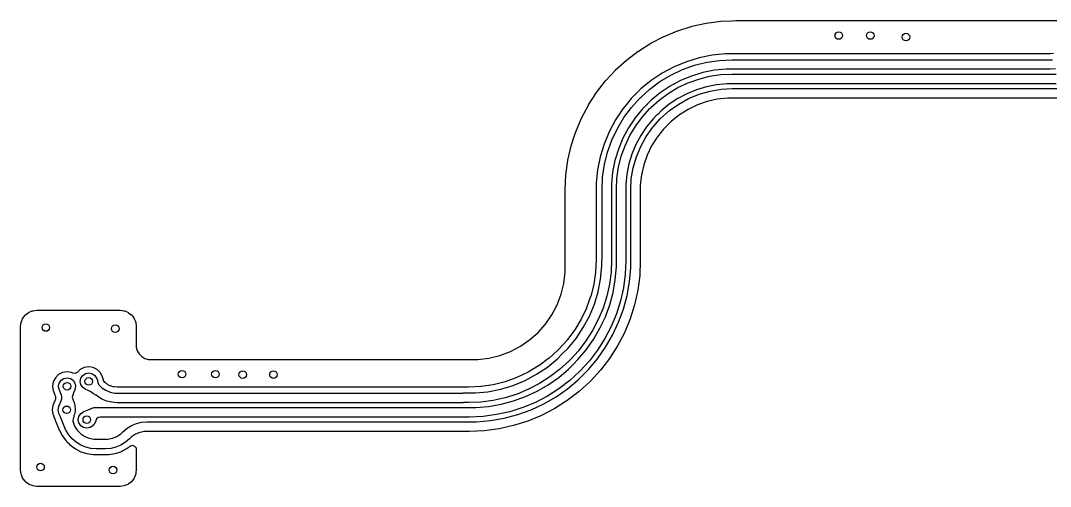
# Model space of a CAD drawing. Extents: x -51.8 to 4.2, y -14.8 to 14.8.
# Drawn here: x -51.81 to -24.66, y -14.81 to -2.53 of the extents above; entities that cross this region are included whole.
import ezdxf

# ---------------------------------------------------------------- set-up
doc = ezdxf.new("R2010")
doc.units = 0
doc.layers.add('BLACK', color=7, linetype='CONTINUOUS')

msp = doc.modelspace()

# ---------------------------------------------------------------- linework, layer by layer
at = {"layer": 'BLACK', "linetype": 'CONTINUOUS'}
for p, q in [((-34.4861, -2.79435), (-34.1544, -2.69034)), ((-34.1544, -2.69034), (-34.1179, -2.67892)), ((-34.1179, -2.67892), (-34.1137, -2.6778)), ((-34.1137, -2.6778), (-33.737, -2.59473)), ((-33.737, -2.59473), (-33.7327, -2.59398)), ((-33.7327, -2.59398), (-33.3502, -2.54388)), ((-33.3502, -2.54388), (-33.3459, -2.54351)), ((-33.3459, -2.54351), (-33.0417, -2.5303)), ((-33.0417, -2.5303), (-32.9571, -2.52662)), ((-32.9571, -2.52662), (-22.3877, -2.52662)), ((-35.1935, -3.12185), (-34.8508, -2.94456)), ((-34.8508, -2.94456), (-34.8469, -2.94274)), ((-34.8469, -2.94274), (-34.4901, -2.79582)), ((-34.4901, -2.79582), (-34.4861, -2.79435)), ((-35.5232, -3.33035), (-35.1972, -3.12401)), ((-35.1972, -3.12401), (-35.1935, -3.12185)), ((-35.8336, -3.56664), (-35.5268, -3.33283)), ((-35.5268, -3.33283), (-35.5232, -3.33035)), ((-33.9199, -3.50873), (-34.2565, -3.61081)), ((-33.575, -3.44012), (-33.9199, -3.50872)), ((-33.9199, -3.50872), (-33.9199, -3.50873)), ((-33.225, -3.40565), (-33.575, -3.44012)), ((-33.077, -3.40565), (-33.225, -3.40565)), ((-33.0768, -3.40564), (-33.077, -3.40565)), ((-24.6709, -3.40564), (-33.0768, -3.40564)), ((-24.666, -3.4054), (-24.6709, -3.40564)), ((-24.584, -3.39731), (-24.666, -3.4054)), ((-36.1224, -3.82897), (-35.837, -3.56943)), ((-35.837, -3.56943), (-35.8336, -3.56664)), ((-34.5814, -3.7454), (-34.8915, -3.91117)), ((-34.2565, -3.61081), (-34.5814, -3.74539)), ((-34.5814, -3.74539), (-34.5814, -3.74539)), ((-34.5814, -3.74539), (-34.5814, -3.7454)), ((-34.5814, -3.7454), (-34.5814, -3.7454)), ((-34.5814, -3.7454), (-34.5814, -3.7454)), ((-34.3604, -3.81937), (-34.0438, -3.70609)), ((-34.0438, -3.70609), (-33.7176, -3.62438)), ((-33.7176, -3.62438), (-33.385, -3.57505)), ((-33.385, -3.57505), (-33.0492, -3.55855)), ((-33.0492, -3.55855), (-33.0491, -3.55854)), ((-33.0491, -3.55854), (-25.4, -3.55854)), ((-25.4, -3.55854), (-24.6686, -3.55854)), ((-24.6686, -3.55854), (-24.6685, -3.55856)), ((-24.53, -3.79656), (-24.6686, -3.80748)), ((-24.6685, -3.55856), (-24.6058, -3.55856)), ((-36.3874, -4.11535), (-36.1255, -3.83203)), ((-36.1255, -3.83203), (-36.1224, -3.82897)), ((-34.8915, -3.91119), (-35.1839, -4.10656)), ((-34.9528, -4.136), (-34.6644, -3.96313)), ((-34.8915, -3.91117), (-34.8915, -3.91119)), ((-34.6644, -3.96313), (-34.3604, -3.81937)), ((-34.1209, -3.9896), (-34.4094, -4.10908)), ((-34.2126, -4.16709), (-33.9334, -4.06716)), ((-33.8222, -3.89897), (-34.1209, -3.9896)), ((-33.9334, -4.06716), (-33.6456, -3.99508)), ((-33.516, -3.83807), (-33.8222, -3.89897)), ((-33.6456, -3.99508), (-33.3522, -3.95156)), ((-33.2053, -3.80747), (-33.516, -3.83807)), ((-33.3522, -3.95156), (-33.056, -3.93701)), ((-33.0492, -3.80747), (-33.2053, -3.80747)), ((-33.056, -3.93701), (-33.0559, -3.937)), ((-33.0559, -3.937), (-25.4, -3.937)), ((-33.0491, -3.80746), (-33.0492, -3.80746)), ((-33.0492, -3.80746), (-33.0492, -3.80746)), ((-33.0492, -3.80746), (-33.0492, -3.80747)), ((-25.4, -3.80746), (-33.0491, -3.80746)), ((-24.6686, -3.80746), (-25.4, -3.80746)), ((-25.4, -3.937), (-24.5096, -3.937)), ((-24.6686, -3.80748), (-24.6686, -3.80746)), ((-24.6686, -3.80746), (-24.6686, -3.80746)), ((-24.6686, -3.80746), (-24.6686, -3.80746)), ((-36.6265, -4.42363), (-36.3902, -4.11865)), ((-36.3902, -4.11865), (-36.3874, -4.11535)), ((-35.4558, -4.32968), (-35.5269, -4.40081)), ((-35.1839, -4.10657), (-35.4558, -4.32968)), ((-35.4558, -4.32968), (-35.4558, -4.32968)), ((-35.4521, -4.54408), (-35.2229, -4.33631)), ((-35.2229, -4.33631), (-34.9528, -4.136)), ((-35.1839, -4.10656), (-35.1839, -4.10657)), ((-34.6847, -4.25625), (-34.9443, -4.4297)), ((-34.7352, -4.4464), (-34.4808, -4.29391)), ((-34.4094, -4.10908), (-34.6847, -4.25625)), ((-34.4808, -4.29391), (-34.2126, -4.16709)), ((-33.7295, -4.27074), (-33.9898, -4.3497)), ((-33.4627, -4.21767), (-33.7295, -4.27074)), ((-33.6346, -4.38489), (-33.3397, -4.3348)), ((-33.192, -4.19101), (-33.4627, -4.21767)), ((-33.3397, -4.3348), (-33.0413, -4.31804)), ((-33.056, -4.19101), (-33.192, -4.19101)), ((-33.0559, -4.191), (-33.056, -4.191)), ((-33.056, -4.191), (-33.056, -4.191)), ((-33.056, -4.191), (-33.056, -4.19101)), ((-25.4, -4.191), (-33.0559, -4.191)), ((-33.0413, -4.31804), (-33.0411, -4.318)), ((-33.0411, -4.318), (-32.4848, -4.318)), ((-32.4848, -4.318), (-32.4824, -4.31835)), ((-32.4824, -4.31835), (-32.4812, -4.318)), ((-32.4812, -4.318), (-25.4, -4.318)), ((-24.5096, -4.191), (-25.4, -4.191)), ((-25.4, -4.318), (-24.3506, -4.318)), ((-36.838, -4.75147), (-36.629, -4.42715)), ((-36.629, -4.42715), (-36.6265, -4.42363)), ((-35.7094, -4.58331), (-35.8357, -4.73721)), ((-35.6208, -4.49471), (-35.7094, -4.58331)), ((-35.7028, -4.81624), (-35.484, -4.57485)), ((-35.6207, -4.49457), (-35.6208, -4.49471)), ((-35.6196, -4.49347), (-35.6207, -4.49457)), ((-35.6129, -4.48544), (-35.6196, -4.49347)), ((-35.6103, -4.48235), (-35.6129, -4.48544)), ((-35.6078, -4.47923), (-35.6103, -4.48225)), ((-35.6103, -4.48225), (-35.6103, -4.48228)), ((-35.6103, -4.48228), (-35.6103, -4.48235)), ((-35.6052, -4.4755), (-35.6078, -4.47923)), ((-35.5449, -4.41521), (-35.6052, -4.4755)), ((-35.5412, -4.41267), (-35.5449, -4.41521)), ((-35.5269, -4.40081), (-35.5412, -4.41267)), ((-35.484, -4.57485), (-35.4788, -4.56528)), ((-35.4788, -4.56528), (-35.4738, -4.56033)), ((-35.4738, -4.56033), (-35.4521, -4.54408)), ((-34.9443, -4.4297), (-35.1856, -4.62776)), ((-34.9735, -4.6231), (-34.7352, -4.4464)), ((-34.481, -4.58203), (-34.7072, -4.73316)), ((-34.2411, -4.4538), (-34.481, -4.58203)), ((-34.46, -4.72679), (-34.1983, -4.58213)), ((-33.9898, -4.3497), (-34.2411, -4.4538)), ((-34.1983, -4.58213), (-33.922, -4.46768)), ((-33.922, -4.46768), (-33.6346, -4.38489)), ((-33.4459, -4.60237), (-33.7102, -4.66267)), ((-33.1766, -4.57203), (-33.4459, -4.60237)), ((-33.0411, -4.57203), (-33.1766, -4.57203)), ((-32.496, -4.572), (-33.0411, -4.572)), ((-33.0411, -4.572), (-33.0411, -4.572)), ((-33.0411, -4.572), (-33.0411, -4.572)), ((-33.0411, -4.572), (-33.0411, -4.57203)), ((-32.492, -4.57348), (-32.496, -4.572)), ((-32.4853, -4.572), (-32.492, -4.57348)), ((-32.4848, -4.572), (-32.4853, -4.572)), ((-32.4836, -4.57165), (-32.4848, -4.572)), ((-32.4812, -4.572), (-32.4836, -4.57165)), ((-25.4, -4.572), (-32.4812, -4.572)), ((-24.3506, -4.572), (-25.4, -4.572)), ((-37.0202, -5.09641), (-36.8402, -4.7552)), ((-36.8402, -4.7552), (-36.838, -4.75147)), ((-35.9325, -4.85517), (-36.1279, -5.14758)), ((-35.9288, -4.85062), (-35.9325, -4.85517)), ((-35.8357, -4.73721), (-35.9288, -4.85062)), ((-35.9031, -5.08632), (-35.7028, -4.81624)), ((-35.4113, -4.85348), (-35.6094, -5.09482)), ((-35.4164, -5.06571), (-35.2174, -4.84608)), ((-35.3133, -4.7555), (-35.4113, -4.85348)), ((-35.2992, -4.74489), (-35.3133, -4.7555)), ((-35.2942, -4.73994), (-35.2992, -4.74489)), ((-35.2899, -4.73203), (-35.2942, -4.73994)), ((-35.1856, -4.62776), (-35.2899, -4.73203)), ((-35.2174, -4.84606), (-35.2022, -4.8365)), ((-35.2174, -4.84608), (-35.2174, -4.84606)), ((-35.2022, -4.8365), (-35.1933, -4.8223)), ((-35.1933, -4.8223), (-34.9735, -4.6231)), ((-34.7072, -4.73316), (-34.9175, -4.90573)), ((-34.704, -4.89986), (-34.46, -4.72679)), ((-34.2102, -4.86977), (-34.4397, -5.01396)), ((-33.966, -4.75218), (-34.2102, -4.86977)), ((-33.7102, -4.66267), (-33.966, -4.75218)), ((-37.1719, -5.45585), (-37.0221, -5.10033)), ((-37.0221, -5.10033), (-37.0202, -5.09641)), ((-36.1279, -5.14758), (-36.2937, -5.45773)), ((-36.076, -5.37474), (-35.9031, -5.08632)), ((-35.6094, -5.09482), (-35.7828, -5.35441)), ((-35.593, -5.3038), (-35.4164, -5.06571)), ((-35.1368, -5.1191), (-35.3095, -5.32953)), ((-35.1432, -5.33913), (-34.944, -5.11613)), ((-35.0406, -5.02285), (-35.1368, -5.1191)), ((-35.0365, -5.01624), (-35.0406, -5.02284)), ((-35.0406, -5.02284), (-35.0406, -5.02285)), ((-35.0136, -5.0019), (-35.0365, -5.01624)), ((-34.9175, -4.90573), (-35.0136, -5.0019)), ((-35.0136, -5.0019), (-35.0136, -5.0019)), ((-34.944, -5.11613), (-34.927, -5.09915)), ((-34.944, -5.11613), (-34.944, -5.11613)), ((-34.944, -5.11613), (-34.944, -5.11613)), ((-34.927, -5.09914), (-34.704, -4.89986)), ((-34.927, -5.09915), (-34.927, -5.09914)), ((-34.927, -5.09915), (-34.927, -5.09915)), ((-34.4397, -5.01396), (-34.6515, -5.18293)), ((-36.2197, -5.67871), (-36.076, -5.37474)), ((-35.7828, -5.35441), (-35.93, -5.62975)), ((-35.7454, -5.55806), (-35.593, -5.3038)), ((-35.3095, -5.32953), (-35.4608, -5.55587)), ((-35.3163, -5.58305), (-35.1432, -5.33913)), ((-34.8602, -5.39155), (-35.0292, -5.60345)), ((-34.7644, -5.29576), (-34.8602, -5.39155)), ((-34.7643, -5.29573), (-34.7644, -5.29576)), ((-34.7474, -5.27875), (-34.7643, -5.29573)), ((-34.6515, -5.18293), (-34.7474, -5.27875)), ((-34.7474, -5.27875), (-34.7474, -5.27875)), ((-37.2916, -5.82645), (-37.2055, -5.55936)), ((-37.2055, -5.55936), (-37.1734, -5.45994)), ((-37.1734, -5.45994), (-37.1719, -5.45585)), ((-36.2937, -5.45774), (-36.4283, -5.78265)), ((-36.333, -5.99531), (-36.2197, -5.67871)), ((-36.2937, -5.45773), (-36.2937, -5.45774)), ((-35.93, -5.62975), (-36.0495, -5.91818)), ((-35.8722, -5.82602), (-35.7454, -5.55806)), ((-35.4608, -5.55587), (-35.5891, -5.79594)), ((-35.461, -5.84481), (-35.3163, -5.58305)), ((-35.0292, -5.60345), (-35.1733, -5.83293)), ((-37.3791, -6.20736), (-37.293, -5.83129)), ((-37.293, -5.83129), (-37.2918, -5.8271)), ((-37.2918, -5.8271), (-37.2916, -5.82645)), ((-36.4283, -5.78265), (-36.5304, -6.11918)), ((-36.0495, -5.91818), (-36.1401, -6.21694)), ((-35.972, -6.10512), (-35.8722, -5.82602)), ((-35.5891, -5.79594), (-35.6933, -6.04744)), ((-35.5754, -6.12113), (-35.461, -5.84481)), ((-35.1733, -5.83293), (-35.2909, -6.07711)), ((-37.4331, -6.59326), (-37.3799, -6.21163)), ((-37.3799, -6.21163), (-37.3791, -6.20736)), ((-36.5304, -6.11919), (-36.599, -6.46411)), ((-36.5304, -6.11918), (-36.5304, -6.11919)), ((-36.4147, -6.32148), (-36.333, -5.99531)), ((-36.1401, -6.21694), (-36.201, -6.52315)), ((-36.0441, -6.39266), (-35.972, -6.10512)), ((-35.6933, -6.04744), (-35.7723, -6.30794)), ((-35.6582, -6.40852), (-35.5754, -6.12113)), ((-35.2909, -6.07711), (-35.3804, -6.33293)), ((-36.599, -6.46411), (-36.6335, -6.8141)), ((-36.4641, -6.6541), (-36.4147, -6.32148)), ((-36.0876, -6.68588), (-36.0441, -6.39266)), ((-35.7723, -6.30794), (-35.8254, -6.57493)), ((-35.7083, -6.70337), (-35.6582, -6.40852)), ((-35.3804, -6.33293), (-35.4408, -6.59715)), ((-37.4535, -6.98418), (-37.4335, -6.59805)), ((-37.4335, -6.59805), (-37.4331, -6.59373)), ((-37.4331, -6.59373), (-37.4331, -6.59326)), ((-36.4806, -6.98995), (-36.4641, -6.6541)), ((-36.201, -6.52315), (-36.2316, -6.83385)), ((-36.1021, -6.98194), (-36.0876, -6.68588)), ((-35.8254, -6.57493), (-35.8521, -6.84584)), ((-35.7251, -7.00198), (-35.7083, -6.70337)), ((-35.4408, -6.59715), (-35.4711, -6.86647)), ((-37.4535, -6.98675), (-37.4535, -6.98418)), ((-37.4535, -6.99684), (-37.4535, -6.98675)), ((-37.4535, -7.03094), (-37.4535, -6.99684)), ((-37.4535, -6.99684), (-37.4535, -6.99684)), ((-37.4535, -7.03095), (-37.4535, -7.03094)), ((-37.4535, -7.1154), (-37.4535, -7.03095)), ((-36.6335, -6.8141), (-36.6335, -6.8141)), ((-36.6335, -6.8141), (-36.6335, -6.9381)), ((-36.6335, -6.9381), (-36.6335, -6.98995)), ((-36.6335, -6.98995), (-36.6335, -7.05056)), ((-36.6335, -7.05056), (-36.6335, -7.05057)), ((-36.6335, -7.05057), (-36.6335, -8.75823)), ((-36.4806, -7.67), (-36.4806, -6.98995)), ((-36.4806, -6.98995), (-36.4806, -6.98995)), ((-36.2316, -6.83385), (-36.2316, -6.98995)), ((-36.2316, -6.98995), (-36.2316, -7.67)), ((-36.1021, -6.98195), (-36.1021, -6.98194)), ((-36.1021, -8.05), (-36.1021, -6.98195)), ((-35.8521, -6.84584), (-35.8521, -6.98195)), ((-35.8521, -6.98195), (-35.8521, -8.05)), ((-35.7251, -8.85706), (-35.7251, -7.00198)), ((-35.4711, -6.86647), (-35.4711, -7.00198)), ((-35.4711, -7.00198), (-35.4711, -8.85706)), ((-37.4536, -8.96937), (-37.4535, -7.11541)), ((-37.4535, -7.11541), (-37.4535, -7.1154)), ((-36.4806, -8.81967), (-36.4806, -7.67)), ((-36.2316, -7.67), (-36.2316, -8.81967)), ((-36.1021, -8.8553), (-36.1021, -8.05)), ((-35.8521, -8.05), (-35.8521, -8.85789)), ((-36.6361, -8.83202), (-36.6519, -9.15442)), ((-36.636, -8.82956), (-36.6361, -8.83202)), ((-36.635, -8.7757), (-36.636, -8.78144)), ((-36.636, -8.78144), (-36.636, -8.82956)), ((-36.6335, -8.75823), (-36.635, -8.7757)), ((-36.4831, -8.8308), (-36.4806, -8.81967)), ((-36.4831, -9.00175), (-36.4831, -8.8308)), ((-36.2291, -8.8308), (-36.2433, -9.15622)), ((-36.2316, -8.81967), (-36.2291, -8.8308)), ((-36.1021, -9.02395), (-36.1021, -8.8553)), ((-35.8523, -8.85902), (-35.8678, -9.21375)), ((-35.8521, -8.85789), (-35.8523, -8.85902)), ((-35.7251, -8.85707), (-35.7251, -8.85706)), ((-35.7251, -9.04227), (-35.7251, -8.85707)), ((-35.4711, -8.85706), (-35.4882, -9.2489)), ((-37.4893, -9.45645), (-37.4536, -9.1624)), ((-37.4536, -9.01427), (-37.4536, -8.96937)), ((-37.4536, -8.96937), (-37.4536, -8.96937)), ((-37.4536, -9.16238), (-37.4536, -9.01427)), ((-37.4536, -9.1624), (-37.4536, -9.16238)), ((-36.6524, -9.15934), (-36.6996, -9.47739)), ((-36.6519, -9.15442), (-36.6524, -9.15934)), ((-36.5166, -9.342), (-36.4831, -9.00175)), ((-36.2433, -9.15622), (-36.2858, -9.47916)), ((-36.1315, -9.35998), (-36.1021, -9.02395)), ((-35.8678, -9.21375), (-35.9146, -9.56948)), ((-35.7574, -9.41126), (-35.7251, -9.04227)), ((-37.5602, -9.74408), (-37.4893, -9.45646)), ((-37.4893, -9.45646), (-37.4893, -9.45645)), ((-36.7005, -9.48224), (-36.7787, -9.79414)), ((-36.6996, -9.47739), (-36.7005, -9.48224)), ((-36.5833, -9.67733), (-36.5166, -9.342)), ((-36.2858, -9.47916), (-36.3563, -9.79717)), ((-36.1901, -9.69216), (-36.1315, -9.35998)), ((-35.8217, -9.77604), (-35.7574, -9.41126)), ((-35.4882, -9.2489), (-35.5394, -9.63775)), ((-37.6653, -10.0211), (-37.5602, -9.74408)), ((-36.6826, -10.0045), (-36.5833, -9.67733)), ((-36.2774, -10.018), (-36.1901, -9.69216)), ((-35.9146, -9.56948), (-35.9922, -9.91977)), ((-35.5394, -9.63775), (-35.6243, -10.0207)), ((-37.8029, -10.2833), (-37.6653, -10.0211)), ((-36.7801, -9.79887), (-36.8884, -10.1016)), ((-36.8134, -10.3204), (-36.6826, -10.0045)), ((-36.7787, -9.79414), (-36.7801, -9.79887)), ((-36.3563, -9.79717), (-36.4543, -10.1078)), ((-36.3927, -10.3349), (-36.2774, -10.018)), ((-35.9922, -9.91977), (-36.1001, -10.262)), ((-35.9176, -10.1338), (-35.8217, -9.77604)), ((-35.6243, -10.0207), (-35.7422, -10.3947)), ((-51.7398, -10.3644), (-51.6887, -10.2979)), ((-51.6887, -10.2979), (-51.6702, -10.2793)), ((-51.6702, -10.2793), (-51.6036, -10.2283)), ((-51.6036, -10.2283), (-51.5809, -10.2151)), ((-51.5809, -10.2151), (-51.5034, -10.183)), ((-51.5034, -10.183), (-51.478, -10.1762)), ((-51.478, -10.1762), (-51.38, -10.1633)), ((-51.38, -10.1633), (-51.3734, -10.1629)), ((-51.3734, -10.1629), (-49.1901, -10.1629)), ((-49.1901, -10.1629), (-49.1835, -10.1633)), ((-49.1835, -10.1633), (-49.1267, -10.1708)), ((-49.1267, -10.1708), (-49.0855, -10.1762)), ((-49.0855, -10.1762), (-49.0602, -10.183)), ((-49.0602, -10.183), (-49.0203, -10.1996)), ((-49.0203, -10.1996), (-48.9827, -10.2151)), ((-48.9827, -10.2151), (-48.9599, -10.2283)), ((-48.9599, -10.2283), (-48.8975, -10.2762)), ((-48.8975, -10.2762), (-48.8934, -10.2793)), ((-48.8934, -10.2793), (-48.8748, -10.2979)), ((-48.8748, -10.2979), (-48.8238, -10.3644)), ((-37.9712, -10.5271), (-37.8029, -10.2833)), ((-36.8903, -10.1062), (-37.0278, -10.3968)), ((-36.8884, -10.1016), (-36.8903, -10.1062)), ((-36.4543, -10.1078), (-36.5789, -10.4088)), ((-36.1001, -10.262), (-36.2374, -10.5934)), ((-36.0442, -10.4819), (-35.9176, -10.1338)), ((-51.8047, -10.588), (-51.7918, -10.49)), ((-51.7918, -10.49), (-51.785, -10.4646)), ((-51.785, -10.4646), (-51.7529, -10.3872)), ((-51.785, -10.4646), (-51.785, -10.4646)), ((-51.7529, -10.3872), (-51.7398, -10.3644)), ((-48.8238, -10.3644), (-48.8106, -10.3872)), ((-48.8106, -10.3872), (-48.7785, -10.4646)), ((-48.7785, -10.4646), (-48.7717, -10.49)), ((-48.7717, -10.49), (-48.7588, -10.588)), ((-38.1677, -10.7489), (-37.9712, -10.5271)), ((-37.0301, -10.4012), (-37.1954, -10.677)), ((-37.0278, -10.3968), (-37.0301, -10.4012)), ((-36.9746, -10.6219), (-36.8134, -10.3204)), ((-36.5789, -10.4088), (-36.7293, -10.6977)), ((-36.5353, -10.6406), (-36.3927, -10.3349)), ((-36.2008, -10.8176), (-36.0442, -10.4819)), ((-35.7422, -10.3947), (-35.8923, -10.7571)), ((-51.8051, -10.5946), (-51.8047, -10.588)), ((-51.8051, -14.3779), (-51.8051, -10.5946)), ((-48.7588, -10.588), (-48.7584, -10.5946)), ((-48.7584, -10.5946), (-48.7584, -11.1082)), ((-38.3894, -10.9453), (-38.1677, -10.7489)), ((-37.1982, -10.6811), (-37.3897, -10.9394)), ((-37.1954, -10.677), (-37.1982, -10.6811)), ((-37.1645, -10.9062), (-36.9746, -10.6219)), ((-36.7293, -10.6977), (-36.9044, -10.9724)), ((-36.704, -10.9327), (-36.5353, -10.6406)), ((-36.2374, -10.5934), (-36.4031, -10.9117)), ((-36.386, -11.1384), (-36.2008, -10.8176)), ((-35.8923, -10.7571), (-36.0734, -11.105)), ((-48.7584, -11.1082), (-48.7584, -11.1085)), ((-48.7584, -11.1085), (-48.7584, -11.1358)), ((-38.8955, -11.2512), (-38.6332, -11.1136)), ((-38.6332, -11.1136), (-38.3894, -10.9453)), ((-37.3928, -10.9432), (-37.6098, -11.1825)), ((-37.3897, -10.9394), (-37.3928, -10.9432)), ((-37.3814, -11.1705), (-37.1645, -10.9062)), ((-36.9044, -10.9724), (-37.1027, -11.2308)), ((-36.8974, -11.2091), (-36.704, -10.9327)), ((-36.4031, -10.9117), (-36.5959, -11.2143)), ((-36.0734, -11.105), (-36.2841, -11.4358)), ((-48.7584, -11.1358), (-48.7584, -11.1358)), ((-48.7584, -11.1358), (-48.7327, -11.2316)), ((-48.7327, -11.2316), (-48.6831, -11.3175)), ((-48.6831, -11.3175), (-48.613, -11.3876)), ((-48.613, -11.3876), (-48.613, -11.3876)), ((-48.613, -11.3876), (-48.5271, -11.4372)), ((-39.4601, -11.4272), (-39.1725, -11.3563)), ((-39.1725, -11.3563), (-38.8955, -11.2512)), ((-37.646, -11.2187), (-37.8852, -11.4355)), ((-37.6578, -11.4469), (-37.537, -11.326)), ((-37.6442, -11.217), (-37.646, -11.2187)), ((-37.6115, -11.1843), (-37.6442, -11.217)), ((-37.6098, -11.1825), (-37.6115, -11.1843)), ((-37.537, -11.326), (-37.5023, -11.2914)), ((-37.537, -11.326), (-37.537, -11.326)), ((-37.537, -11.326), (-37.537, -11.326)), ((-37.5023, -11.2914), (-37.3814, -11.1705)), ((-37.5023, -11.2914), (-37.5023, -11.2914)), ((-37.5023, -11.2914), (-37.5023, -11.2914)), ((-37.1027, -11.2308), (-37.3227, -11.4709)), ((-37.1142, -11.4674), (-36.8974, -11.2091)), ((-36.5959, -11.2143), (-36.8143, -11.4989)), ((-36.5984, -11.4418), (-36.386, -11.1384)), ((-50.01, -11.6574), (-50.1282, -11.6761)), ((-49.8918, -11.6761), (-50.01, -11.6574)), ((-50.01, -11.6574), (-50.01, -11.6574)), ((-48.5271, -11.4372), (-48.4314, -11.4629)), ((-48.4314, -11.4629), (-48.4297, -11.4629)), ((-48.4297, -11.4629), (-48.4297, -11.4629)), ((-48.4297, -11.4629), (-48.4097, -11.4629)), ((-48.4097, -11.4629), (-39.8801, -11.4629)), ((-39.8801, -11.4629), (-39.8797, -11.4629)), ((-39.8797, -11.4629), (-39.7542, -11.4629)), ((-39.7542, -11.4629), (-39.4601, -11.4272)), ((-38.1513, -11.6329), (-38.4271, -11.7982)), ((-38.2064, -11.8538), (-37.9221, -11.6638)), ((-38.1472, -11.6302), (-38.1513, -11.6329)), ((-37.889, -11.4387), (-38.1472, -11.6302)), ((-37.9221, -11.6638), (-37.6578, -11.4469)), ((-37.8852, -11.4355), (-37.889, -11.4387)), ((-37.3574, -11.5057), (-37.5975, -11.7257)), ((-37.364, -11.7173), (-37.2448, -11.598)), ((-37.3227, -11.471), (-37.3574, -11.5056)), ((-37.3574, -11.5056), (-37.3574, -11.5057)), ((-37.3227, -11.4709), (-37.3227, -11.471)), ((-37.2448, -11.598), (-37.2335, -11.5867)), ((-37.2448, -11.598), (-37.2448, -11.598)), ((-37.2335, -11.5867), (-37.1142, -11.4674)), ((-37.2335, -11.5867), (-37.2335, -11.5867)), ((-37.2335, -11.5867), (-37.2335, -11.5867)), ((-36.8143, -11.4989), (-37.0567, -11.7634)), ((-36.8365, -11.7255), (-36.5984, -11.4418)), ((-36.2841, -11.4358), (-36.5229, -11.7469)), ((-50.8049, -11.8605), (-50.8895, -11.9451)), ((-50.6982, -11.8061), (-50.8049, -11.8605)), ((-50.58, -11.7874), (-50.6982, -11.8061)), ((-50.6982, -11.8061), (-50.6982, -11.8061)), ((-50.4618, -11.8061), (-50.58, -11.7874)), ((-50.58, -11.7874), (-50.58, -11.7874)), ((-50.4267, -11.824), (-50.4618, -11.8061)), ((-50.3653, -11.8337), (-50.4267, -11.824)), ((-50.3099, -11.8055), (-50.3653, -11.8337)), ((-50.2349, -11.7305), (-50.3099, -11.8055)), ((-50.1282, -11.6761), (-50.2349, -11.7305)), ((-50.2179, -11.9539), (-50.1691, -11.8809)), ((-50.1691, -11.8809), (-50.0961, -11.8321)), ((-50.1282, -11.6761), (-50.1282, -11.6761)), ((-50.0961, -11.8321), (-50.01, -11.815)), ((-50.01, -11.815), (-49.9239, -11.8321)), ((-49.9239, -11.8321), (-49.8509, -11.8809)), ((-49.7851, -11.7305), (-49.8918, -11.6761)), ((-49.8918, -11.6761), (-49.8918, -11.6761)), ((-49.8509, -11.8809), (-49.8021, -11.9539)), ((-49.7005, -11.8151), (-49.7851, -11.7305)), ((-49.7851, -11.7305), (-49.7851, -11.7305)), ((-49.6602, -11.8942), (-49.7005, -11.8151)), ((-49.7005, -11.8151), (-49.7005, -11.8151)), ((-49.7005, -11.8151), (-49.7005, -11.8151)), ((-49.6577, -11.8985), (-49.6602, -11.8942)), ((-49.6505, -11.9098), (-49.6577, -11.8985)), ((-49.6493, -11.9128), (-49.6505, -11.9098)), ((-49.649, -11.9137), (-49.6493, -11.9128)), ((-49.6477, -11.9168), (-49.649, -11.9137)), ((-49.6437, -11.9293), (-49.6477, -11.9168)), ((-49.6436, -11.9293), (-49.6437, -11.9293)), ((-49.6432, -11.9309), (-49.6436, -11.9293)), ((-49.6294, -11.9719), (-49.6432, -11.9309)), ((-38.7267, -11.9399), (-39.0295, -12.0483)), ((-38.7222, -11.9381), (-38.7267, -11.9399)), ((-38.4315, -11.8006), (-38.7222, -11.9381)), ((-38.508, -12.015), (-38.2064, -11.8538)), ((-38.4271, -11.7982), (-38.4315, -11.8006)), ((-37.8559, -11.924), (-38.1306, -12.099)), ((-37.8987, -12.1275), (-37.6224, -11.9341)), ((-37.5975, -11.7257), (-37.8559, -11.924)), ((-37.6224, -11.9341), (-37.364, -11.7173)), ((-37.068, -11.7748), (-37.3325, -12.0172)), ((-37.106, -11.995), (-36.975, -11.864)), ((-37.0567, -11.7635), (-37.068, -11.7748)), ((-37.068, -11.7748), (-37.068, -11.7748)), ((-37.068, -11.7748), (-37.068, -11.7748)), ((-37.0567, -11.7634), (-37.0567, -11.7635)), ((-37.0567, -11.7635), (-37.0567, -11.7635)), ((-37.0567, -11.7635), (-37.0567, -11.7635)), ((-37.0567, -11.7635), (-37.0567, -11.7635)), ((-36.975, -11.864), (-36.9675, -11.8565)), ((-36.9675, -11.8565), (-36.9674, -11.8564)), ((-36.9674, -11.8564), (-36.8365, -11.7255)), ((-36.5229, -11.7469), (-36.7879, -12.0361)), ((-50.9439, -12.0518), (-50.9626, -12.17)), ((-50.9626, -12.17), (-50.9626, -12.17)), ((-50.9626, -12.17), (-50.9439, -12.2882)), ((-50.8895, -11.9451), (-50.9439, -12.0518)), ((-50.9439, -12.0518), (-50.9439, -12.0518)), ((-50.805, -12.17), (-50.7879, -12.0839)), ((-50.7879, -12.2561), (-50.805, -12.17)), ((-50.7879, -12.0839), (-50.7391, -12.0109)), ((-50.7391, -12.0109), (-50.6661, -11.9621)), ((-50.6661, -11.9621), (-50.58, -11.945)), ((-50.58, -11.945), (-50.4939, -11.9621)), ((-50.4939, -11.9621), (-50.4209, -12.0109)), ((-50.4209, -12.0109), (-50.3721, -12.0839)), ((-50.3721, -12.0839), (-50.355, -12.17)), ((-50.355, -12.17), (-50.3721, -12.2561)), ((-50.235, -12.04), (-50.2179, -11.9539)), ((-50.2179, -12.1261), (-50.235, -12.04)), ((-50.1691, -12.1991), (-50.2179, -12.1261)), ((-50.0961, -12.2479), (-50.1691, -12.1991)), ((-49.8021, -11.9539), (-49.8003, -11.9631)), ((-49.8003, -11.9631), (-49.7984, -11.965)), ((-49.7984, -11.965), (-49.7981, -11.9657)), ((-49.7981, -11.9657), (-49.7795, -12.0208)), ((-49.7795, -12.0208), (-49.7794, -12.0213)), ((-49.7794, -12.0213), (-49.767, -12.073)), ((-49.767, -12.073), (-49.753, -12.116)), ((-49.753, -12.116), (-49.753, -12.116)), ((-49.753, -12.116), (-49.753, -12.116)), ((-49.753, -12.116), (-49.753, -12.116)), ((-49.753, -12.116), (-49.753, -12.116)), ((-49.753, -12.116), (-49.7499, -12.1205)), ((-49.7499, -12.1205), (-49.708, -12.1624)), ((-49.708, -12.1624), (-49.6638, -12.2066)), ((-49.6638, -12.2066), (-49.5598, -12.2761)), ((-49.6283, -11.9753), (-49.6294, -11.9719)), ((-49.6272, -11.9793), (-49.6283, -11.9753)), ((-49.6262, -11.9828), (-49.6272, -11.9793)), ((-49.6193, -12.0119), (-49.6262, -11.9828)), ((-49.6188, -12.0139), (-49.6193, -12.0119)), ((-49.5852, -12.0663), (-49.6188, -12.0139)), ((-49.5345, -12.108), (-49.5852, -12.0663)), ((-49.5181, -12.1189), (-49.5345, -12.108)), ((-49.4522, -12.1541), (-49.5181, -12.1189)), ((-49.434, -12.1617), (-49.4522, -12.1541)), ((-49.3625, -12.1834), (-49.434, -12.1617)), ((-49.3432, -12.1872), (-49.3625, -12.1834)), ((-49.2614, -12.1953), (-49.3432, -12.1872)), ((-49.2565, -12.1955), (-49.2614, -12.1953)), ((-40.2012, -12.1955), (-49.2565, -12.1955)), ((-40.1983, -12.1954), (-40.2012, -12.1955)), ((-40.1742, -12.194), (-40.1983, -12.1954)), ((-40.1678, -12.1933), (-40.1742, -12.194)), ((-40.163, -12.1923), (-40.1678, -12.1933)), ((-40.1466, -12.1923), (-40.163, -12.1923)), ((-40.163, -12.1923), (-40.163, -12.1923)), ((-40.163, -12.1923), (-40.163, -12.1923)), ((-40.1437, -12.1923), (-40.1466, -12.1923)), ((-40.1262, -12.1913), (-40.1437, -12.1923)), ((-40.1009, -12.1898), (-40.1262, -12.1913)), ((-40.0917, -12.191), (-40.1009, -12.1898)), ((-40.0916, -12.1901), (-40.0917, -12.191)), ((-40.0772, -12.1923), (-40.0916, -12.1901)), ((-39.9984, -12.1923), (-40.0772, -12.1923)), ((-39.9959, -12.1923), (-39.9984, -12.1923)), ((-39.6739, -12.1765), (-39.9959, -12.1923)), ((-39.669, -12.176), (-39.6739, -12.1765)), ((-39.351, -12.1288), (-39.669, -12.176)), ((-39.3461, -12.1278), (-39.351, -12.1288)), ((-39.0342, -12.0497), (-39.3461, -12.1278)), ((-39.151, -12.245), (-38.8238, -12.1458)), ((-39.0295, -12.0483), (-39.0342, -12.0497)), ((-38.8238, -12.1458), (-38.508, -12.015)), ((-38.1306, -12.099), (-38.4196, -12.2494)), ((-38.1909, -12.2962), (-37.8987, -12.1275)), ((-37.3325, -12.0172), (-37.6172, -12.2356)), ((-37.3897, -12.2331), (-37.106, -11.995)), ((-36.7954, -12.0436), (-37.0846, -12.3086)), ((-36.7879, -12.0361), (-36.7954, -12.0436)), ((-36.7954, -12.0436), (-36.7954, -12.0436)), ((-36.7879, -12.0361), (-36.7879, -12.0361)), ((-50.9439, -12.2882), (-50.9439, -12.2882)), ((-50.9439, -12.2882), (-50.9439, -12.2882)), ((-50.9439, -12.2882), (-50.9389, -12.298)), ((-50.9389, -12.298), (-50.9299, -12.3239)), ((-50.9299, -12.3239), (-50.9292, -12.3275)), ((-50.9292, -12.3275), (-50.9292, -12.3275)), ((-50.9292, -12.3275), (-50.899, -12.4002)), ((-50.899, -12.4002), (-50.8856, -12.4359)), ((-50.8856, -12.4359), (-50.8829, -12.498)), ((-50.7834, -12.2628), (-50.7879, -12.2561)), ((-50.7834, -12.2669), (-50.7834, -12.2628)), ((-50.7521, -12.3422), (-50.7834, -12.2669)), ((-50.7286, -12.4049), (-50.7521, -12.3422)), ((-50.7203, -12.439), (-50.7286, -12.4049)), ((-50.7286, -12.4049), (-50.7286, -12.4049)), ((-50.7149, -12.461), (-50.7203, -12.439)), ((-50.7184, -12.5003), (-50.7142, -12.4688)), ((-50.7142, -12.4688), (-50.7149, -12.461)), ((-50.4314, -12.4049), (-50.4436, -12.4551)), ((-50.4436, -12.4551), (-50.422, -12.5326)), ((-50.4079, -12.3422), (-50.4314, -12.4049)), ((-50.4314, -12.4049), (-50.4314, -12.4049)), ((-50.3766, -12.2669), (-50.4079, -12.3422)), ((-50.3721, -12.2561), (-50.3766, -12.2628)), ((-50.3766, -12.2628), (-50.3766, -12.2669)), ((-50.0885, -12.2494), (-50.0961, -12.2479)), ((-50.0856, -12.2524), (-50.0885, -12.2494)), ((-50.0409, -12.2718), (-50.0856, -12.2524)), ((-50.0221, -12.2799), (-50.0409, -12.2718)), ((-49.9872, -12.2975), (-50.0221, -12.2799)), ((-49.971, -12.3057), (-49.9872, -12.2975)), ((-49.9286, -12.3316), (-49.971, -12.3057)), ((-49.971, -12.3057), (-49.971, -12.3057)), ((-49.971, -12.3057), (-49.971, -12.3057)), ((-49.8811, -12.3642), (-49.9286, -12.3316)), ((-49.9286, -12.3316), (-49.9286, -12.3316)), ((-49.8241, -12.403), (-49.8811, -12.3642)), ((-49.824, -12.4031), (-49.8241, -12.403)), ((-49.8152, -12.4048), (-49.824, -12.4031)), ((-49.8145, -12.4044), (-49.8152, -12.4048)), ((-49.7815, -12.4326), (-49.8145, -12.4044)), ((-49.6626, -12.5055), (-49.7815, -12.4326)), ((-49.5598, -12.2761), (-49.4442, -12.324)), ((-49.4442, -12.324), (-49.3215, -12.3484)), ((-49.3215, -12.3484), (-49.259, -12.3484)), ((-49.259, -12.3484), (-41.04, -12.3484)), ((-41.04, -12.3484), (-40.1478, -12.3484)), ((-40.1478, -12.3484), (-40.1371, -12.3452)), ((-40.1371, -12.3452), (-39.9976, -12.3452)), ((-39.9976, -12.3452), (-39.9974, -12.3453)), ((-39.9974, -12.3453), (-39.8266, -12.3453)), ((-39.8266, -12.3453), (-39.4863, -12.3118)), ((-39.4863, -12.3118), (-39.151, -12.245)), ((-39.0312, -12.472), (-39.3492, -12.5425)), ((-38.7205, -12.3741), (-39.0312, -12.472)), ((-38.8135, -12.5541), (-38.4966, -12.4387)), ((-38.4196, -12.2494), (-38.7205, -12.3741)), ((-38.4966, -12.4387), (-38.1909, -12.2962)), ((-37.9198, -12.4284), (-38.2381, -12.594)), ((-38.0139, -12.6307), (-37.6931, -12.4455)), ((-37.6172, -12.2356), (-37.9198, -12.4284)), ((-37.6931, -12.4455), (-37.3897, -12.2331)), ((-37.0846, -12.3086), (-37.3957, -12.5473)), ((-50.9539, -12.6718), (-50.9726, -12.79)), ((-50.9481, -12.6605), (-50.9539, -12.6718)), ((-50.9539, -12.6718), (-50.9539, -12.6718)), ((-50.9393, -12.6353), (-50.9481, -12.6605)), ((-50.9384, -12.6309), (-50.9393, -12.6353)), ((-50.9064, -12.5564), (-50.9384, -12.6309)), ((-50.887, -12.5099), (-50.9064, -12.5564)), ((-50.8829, -12.498), (-50.887, -12.5099)), ((-50.815, -12.79), (-50.7979, -12.7039)), ((-50.7979, -12.7039), (-50.7933, -12.697)), ((-50.7933, -12.6931), (-50.761, -12.618)), ((-50.7933, -12.697), (-50.7933, -12.6931)), ((-50.761, -12.618), (-50.735, -12.5558)), ((-50.735, -12.5558), (-50.7184, -12.5003)), ((-50.422, -12.5326), (-50.422, -12.5326)), ((-50.422, -12.5326), (-50.3961, -12.5992)), ((-50.3961, -12.5992), (-50.3959, -12.5997)), ((-50.3959, -12.5997), (-50.3745, -12.6766)), ((-50.3745, -12.6766), (-50.3741, -12.6788)), ((-50.3741, -12.6788), (-50.366, -12.7774)), ((-49.9431, -12.7588), (-49.9349, -12.7526)), ((-49.9349, -12.7526), (-49.932, -12.7492)), ((-49.932, -12.7492), (-49.9294, -12.7485)), ((-49.9294, -12.7485), (-49.9243, -12.7447)), ((-49.9243, -12.7447), (-49.8941, -12.7381)), ((-49.8941, -12.7381), (-49.8644, -12.7294)), ((-49.8644, -12.7294), (-39.9762, -12.7294)), ((-49.5337, -12.5589), (-49.6626, -12.5055)), ((-49.398, -12.5915), (-49.5337, -12.5589)), ((-49.259, -12.6024), (-49.398, -12.5915)), ((-41.04, -12.6024), (-49.259, -12.6024)), ((-49.259, -12.6024), (-49.259, -12.6024)), ((-49.259, -12.6024), (-49.259, -12.6024)), ((-40.1401, -12.6024), (-41.04, -12.6024)), ((-40.1294, -12.5992), (-40.1401, -12.6024)), ((-39.9976, -12.5992), (-40.1294, -12.5992)), ((-39.6721, -12.5851), (-39.9976, -12.5993)), ((-39.9976, -12.5993), (-39.9976, -12.5992)), ((-39.9762, -12.7294), (-39.9762, -12.7294)), ((-39.9762, -12.7294), (-39.8075, -12.7294)), ((-39.8075, -12.7294), (-39.4715, -12.7)), ((-39.3492, -12.5425), (-39.6721, -12.5851)), ((-39.4715, -12.7), (-39.1393, -12.6414)), ((-39.1393, -12.6414), (-38.8135, -12.5541)), ((-38.5695, -12.7313), (-38.9117, -12.8392)), ((-38.2381, -12.594), (-38.5695, -12.7313)), ((-38.3496, -12.7873), (-38.0139, -12.6307)), ((-37.3957, -12.5473), (-37.7265, -12.7581)), ((-50.9726, -12.79), (-50.9726, -12.79)), ((-50.9726, -12.79), (-50.9539, -12.9082)), ((-50.9539, -12.9082), (-50.9491, -12.9177)), ((-50.9491, -12.9177), (-50.94, -12.9438)), ((-50.94, -12.9438), (-50.9393, -12.9472)), ((-50.9393, -12.9472), (-50.9208, -12.992)), ((-50.9208, -12.992), (-50.9031, -13.0348)), ((-50.7979, -12.8761), (-50.815, -12.79)), ((-50.7934, -12.8828), (-50.7979, -12.8761)), ((-50.7934, -12.8869), (-50.7934, -12.8828)), ((-50.7572, -12.9746), (-50.7934, -12.8869)), ((-50.7284, -13.0445), (-50.7572, -12.9746)), ((-50.4193, -13.0187), (-50.4243, -13.0858)), ((-50.406, -12.9799), (-50.4193, -13.0187)), ((-50.4193, -13.0187), (-50.4193, -13.0187)), ((-50.4055, -12.9779), (-50.406, -12.9799)), ((-50.3994, -12.9397), (-50.4055, -12.9779)), ((-50.3811, -12.9038), (-50.3994, -12.9397)), ((-50.3804, -12.9021), (-50.3811, -12.9038)), ((-50.3761, -12.8885), (-50.3804, -12.9021)), ((-50.3756, -12.8862), (-50.3761, -12.8885)), ((-50.3664, -12.8029), (-50.3756, -12.8862)), ((-50.365, -12.79), (-50.367, -12.8001)), ((-50.367, -12.8001), (-50.3663, -12.8017)), ((-50.366, -12.7774), (-50.3669, -12.7802)), ((-50.3669, -12.7802), (-50.365, -12.79)), ((-50.3663, -12.8017), (-50.3664, -12.8029)), ((-50.285, -13.05), (-50.2679, -12.9639)), ((-50.2679, -12.9639), (-50.2191, -12.8909)), ((-50.2191, -12.8909), (-50.1461, -12.8421)), ((-50.1461, -12.8421), (-50.1385, -12.8406)), ((-50.1385, -12.8406), (-50.1355, -12.8376)), ((-50.1355, -12.8376), (-50.0381, -12.796)), ((-50.0381, -12.796), (-49.9601, -12.7638)), ((-49.9601, -12.7638), (-49.9596, -12.7636)), ((-49.9596, -12.7636), (-49.9554, -12.7624)), ((-49.9554, -12.7624), (-49.9431, -12.7588)), ((-49.762, -12.9927), (-49.8004, -13.0286)), ((-49.7006, -12.9812), (-49.762, -12.9927)), ((-49.762, -12.9927), (-49.762, -12.9927)), ((-49.6972, -12.9794), (-49.7006, -12.9812)), ((-39.9762, -12.9794), (-49.6972, -12.9794)), ((-39.9761, -12.9794), (-39.9762, -12.9794)), ((-39.9762, -12.9794), (-39.9762, -12.9794)), ((-39.9762, -12.9794), (-39.9762, -12.9794)), ((-39.9762, -12.9794), (-39.9762, -12.9794)), ((-39.6177, -12.9637), (-39.9761, -12.9794)), ((-39.262, -12.9169), (-39.6177, -12.9637)), ((-39.4202, -13.0741), (-39.0555, -13.0098)), ((-38.9117, -12.8392), (-39.262, -12.9169)), ((-39.0555, -13.0098), (-38.6977, -12.9139)), ((-38.6977, -12.9139), (-38.3496, -12.7873)), ((-38.0744, -12.9392), (-38.4368, -13.0893)), ((-37.7265, -12.7581), (-38.0744, -12.9392)), ((-50.9031, -13.0348), (-50.8744, -13.1046)), ((-50.8744, -13.1046), (-50.8496, -13.165)), ((-50.8496, -13.165), (-50.8207, -13.2351)), ((-50.8207, -13.2351), (-50.8148, -13.2495)), ((-50.8148, -13.2495), (-50.7844, -13.3229)), ((-50.7036, -13.1049), (-50.7284, -13.0445)), ((-50.6748, -13.1749), (-50.7036, -13.1049)), ((-50.6385, -13.2625), (-50.6748, -13.1749)), ((-50.6362, -13.2648), (-50.6385, -13.2625)), ((-50.6101, -13.328), (-50.6362, -13.2648)), ((-50.4243, -13.0858), (-50.4021, -13.1662)), ((-50.4021, -13.1662), (-50.4028, -13.1718)), ((-50.4028, -13.1718), (-50.3807, -13.2252)), ((-50.3807, -13.2252), (-50.3112, -13.3292)), ((-50.2679, -13.1361), (-50.285, -13.05)), ((-50.2191, -13.2091), (-50.2679, -13.1361)), ((-50.1461, -13.2579), (-50.2191, -13.2091)), ((-50.06, -13.275), (-50.1461, -13.2579)), ((-49.9739, -13.2579), (-50.06, -13.275)), ((-49.9009, -13.2091), (-49.9739, -13.2579)), ((-49.8942, -13.1991), (-49.9009, -13.2091)), ((-49.8928, -13.1983), (-49.8942, -13.1991)), ((-49.8526, -13.144), (-49.8928, -13.1983)), ((-49.8512, -13.1418), (-49.8526, -13.144)), ((-49.8243, -13.0807), (-49.8512, -13.1418)), ((-49.8004, -13.0286), (-49.8243, -13.0807)), ((-49.8004, -13.0286), (-49.8004, -13.0286)), ((-49.1064, -13.3668), (-49.0003, -13.2762)), ((-49.0003, -13.2762), (-48.8814, -13.2033)), ((-48.8814, -13.2033), (-48.7525, -13.1499)), ((-48.7525, -13.1499), (-48.6168, -13.1173)), ((-48.6168, -13.1173), (-48.4778, -13.1064)), ((-48.4778, -13.1064), (-48.4778, -13.1064)), ((-48.4778, -13.1064), (-48.4778, -13.1064)), ((-48.4778, -13.1064), (-39.9744, -13.1064)), ((-39.9744, -13.1064), (-39.9743, -13.1064)), ((-39.9743, -13.1064), (-39.7892, -13.1064)), ((-39.7892, -13.1064), (-39.4202, -13.0741)), ((-39.1937, -13.2921), (-39.5826, -13.3433)), ((-38.8108, -13.2072), (-39.1937, -13.2921)), ((-38.4368, -13.0893), (-38.8108, -13.2072)), ((-50.7844, -13.3229), (-50.7832, -13.3252)), ((-50.7832, -13.3252), (-50.7825, -13.3265)), ((-50.7825, -13.3265), (-50.7609, -13.3687)), ((-50.7609, -13.3687), (-50.7091, -13.4704)), ((-50.7091, -13.4704), (-50.7091, -13.4704)), ((-50.7091, -13.4704), (-50.6127, -13.6031)), ((-50.5372, -13.4469), (-50.6101, -13.328)), ((-50.4466, -13.553), (-50.5372, -13.4469)), ((-50.443, -13.5566), (-50.4466, -13.553)), ((-50.4466, -13.553), (-50.4466, -13.553)), ((-50.3369, -13.6472), (-50.443, -13.5566)), ((-50.443, -13.5566), (-50.443, -13.5566)), ((-50.3112, -13.3292), (-50.267, -13.3734)), ((-50.267, -13.3734), (-50.267, -13.3734)), ((-50.267, -13.3734), (-50.2634, -13.377)), ((-50.2634, -13.377), (-50.2634, -13.377)), ((-50.2634, -13.377), (-50.2192, -13.4212)), ((-50.2192, -13.4212), (-50.1152, -13.4907)), ((-50.1152, -13.4907), (-49.9996, -13.5386)), ((-49.9996, -13.5386), (-49.8769, -13.563)), ((-49.8769, -13.563), (-49.8144, -13.563)), ((-49.8144, -13.563), (-49.5656, -13.563)), ((-49.5656, -13.563), (-49.5655, -13.563)), ((-49.5655, -13.563), (-49.5031, -13.563)), ((-49.5031, -13.563), (-49.3804, -13.5386)), ((-49.3804, -13.5386), (-49.2648, -13.4907)), ((-49.2648, -13.4907), (-49.1608, -13.4212)), ((-49.1608, -13.4212), (-49.1166, -13.377)), ((-49.1166, -13.377), (-49.1064, -13.3668)), ((-49.1166, -13.377), (-49.1166, -13.377)), ((-49.1166, -13.377), (-49.1166, -13.377)), ((-49.1064, -13.3668), (-49.1064, -13.3668)), ((-49.1064, -13.3668), (-49.1064, -13.3668)), ((-49.1064, -13.3668), (-49.1064, -13.3668)), ((-48.937, -13.5566), (-49.0431, -13.6472)), ((-48.9268, -13.5464), (-48.937, -13.5566)), ((-48.937, -13.5566), (-48.937, -13.5566)), ((-48.8826, -13.5022), (-48.9268, -13.5464)), ((-48.9268, -13.5464), (-48.9268, -13.5464)), ((-48.7786, -13.4327), (-48.8826, -13.5022)), ((-48.663, -13.3848), (-48.7786, -13.4327)), ((-48.5403, -13.3604), (-48.663, -13.3848)), ((-48.4778, -13.3604), (-48.5403, -13.3604)), ((-39.9744, -13.3604), (-48.4778, -13.3604)), ((-48.4778, -13.3604), (-48.4778, -13.3604)), ((-48.4778, -13.3604), (-48.4778, -13.3604)), ((-39.5826, -13.3433), (-39.9744, -13.3604)), ((-39.9744, -13.3604), (-39.9744, -13.3604)), ((-39.9744, -13.3604), (-39.9744, -13.3604)), ((-39.9744, -13.3604), (-39.9744, -13.3604)), ((-50.6127, -13.6031), (-50.5975, -13.6184)), ((-50.5975, -13.6184), (-50.5974, -13.6184)), ((-50.5974, -13.6184), (-50.5917, -13.6241)), ((-50.5917, -13.6241), (-50.5917, -13.6241)), ((-50.5917, -13.6241), (-50.5583, -13.6576)), ((-50.5583, -13.6576), (-50.5547, -13.6611)), ((-50.5547, -13.6611), (-50.5131, -13.7028)), ((-50.5131, -13.7028), (-50.513, -13.7028)), ((-50.513, -13.7028), (-50.4931, -13.7227)), ((-50.4931, -13.7227), (-50.3604, -13.8191)), ((-50.3604, -13.8191), (-50.3604, -13.8191)), ((-50.3604, -13.8191), (-50.2143, -13.8936)), ((-50.218, -13.7201), (-50.3369, -13.6472)), ((-50.0891, -13.7735), (-50.218, -13.7201)), ((-49.9534, -13.8061), (-50.0891, -13.7735)), ((-49.8144, -13.817), (-49.9534, -13.8061)), ((-49.5656, -13.817), (-49.8144, -13.817)), ((-49.8144, -13.817), (-49.8144, -13.817)), ((-49.8144, -13.817), (-49.8144, -13.817)), ((-49.4266, -13.8061), (-49.5656, -13.817)), ((-49.5656, -13.817), (-49.5656, -13.817)), ((-49.5656, -13.817), (-49.5656, -13.817)), ((-49.5656, -13.817), (-49.5656, -13.817)), ((-49.2909, -13.7735), (-49.4266, -13.8061)), ((-49.162, -13.7201), (-49.2909, -13.7735)), ((-49.1657, -13.8936), (-49.0195, -13.8191)), ((-49.0431, -13.6472), (-49.162, -13.7201)), ((-49.0195, -13.8191), (-48.9176, -13.7451)), ((-48.9176, -13.7451), (-48.8585, -13.7259)), ((-48.8585, -13.7259), (-48.7994, -13.7451)), ((-48.7994, -13.7451), (-48.7628, -13.7954)), ((-48.7628, -13.7954), (-48.7596, -13.8301)), ((-48.7596, -13.8301), (-48.7584, -13.8301)), ((-48.7584, -13.8301), (-48.7584, -13.8435)), ((-50.2143, -13.8936), (-50.2143, -13.8936)), ((-50.2143, -13.8936), (-50.2143, -13.8936)), ((-50.2143, -13.8936), (-50.2143, -13.8936)), ((-50.2143, -13.8936), (-50.2143, -13.8936)), ((-50.2143, -13.8936), (-50.0584, -13.9442)), ((-50.0584, -13.9442), (-50.0583, -13.9442)), ((-50.0583, -13.9442), (-50.0583, -13.9442)), ((-50.0583, -13.9442), (-49.8964, -13.9699)), ((-49.8964, -13.9699), (-49.8964, -13.9699)), ((-49.8964, -13.9699), (-49.8964, -13.9699)), ((-49.8964, -13.9699), (-49.8667, -13.9699)), ((-49.8667, -13.9699), (-49.6246, -13.9699)), ((-49.6246, -13.9699), (-49.6246, -13.9699)), ((-49.6246, -13.9699), (-49.615, -13.9699)), ((-49.615, -13.9699), (-49.615, -13.9699)), ((-49.615, -13.9699), (-49.6073, -13.9699)), ((-49.6073, -13.9699), (-49.6072, -13.9699)), ((-49.6072, -13.9699), (-49.5656, -13.9699)), ((-49.5656, -13.9699), (-49.5656, -13.9699)), ((-49.5656, -13.9699), (-49.4836, -13.9699)), ((-49.4836, -13.9699), (-49.3216, -13.9443)), ((-49.3216, -13.9443), (-49.2813, -13.9312)), ((-49.2813, -13.9312), (-49.1657, -13.8936)), ((-49.1657, -13.8936), (-49.1657, -13.8936)), ((-49.1657, -13.8936), (-49.1657, -13.8936)), ((-48.7584, -13.8435), (-48.7584, -13.8435)), ((-48.7584, -13.8435), (-48.7584, -13.8863)), ((-48.7584, -13.8863), (-48.7584, -13.9312)), ((-48.7584, -13.9312), (-48.7584, -13.9312)), ((-48.7584, -13.9312), (-48.7584, -14.3779)), ((-51.8047, -14.3845), (-51.8051, -14.3779)), ((-51.7918, -14.4826), (-51.8047, -14.3845)), ((-48.7588, -14.3845), (-48.7658, -14.4378)), ((-48.7584, -14.3779), (-48.7588, -14.3845)), ((-51.785, -14.5079), (-51.7918, -14.4826)), ((-51.7529, -14.5854), (-51.785, -14.5079)), ((-51.7398, -14.6081), (-51.7529, -14.5854)), ((-51.6887, -14.6747), (-51.7398, -14.6081)), ((-48.8237, -14.6082), (-48.8748, -14.6747)), ((-48.8106, -14.5854), (-48.8237, -14.6082)), ((-48.7785, -14.5079), (-48.8106, -14.5854)), ((-48.7717, -14.4826), (-48.7785, -14.5079)), ((-48.7658, -14.4378), (-48.7717, -14.4826)), ((-51.6702, -14.6932), (-51.6887, -14.6747)), ((-51.6702, -14.6933), (-51.6702, -14.6932)), ((-51.6036, -14.7443), (-51.6702, -14.6933)), ((-51.5809, -14.7574), (-51.6036, -14.7443)), ((-51.5034, -14.7895), (-51.5809, -14.7574)), ((-51.478, -14.7963), (-51.5034, -14.7895)), ((-51.4329, -14.8023), (-51.478, -14.7963)), ((-51.38, -14.8092), (-51.4329, -14.8023)), ((-51.3735, -14.8096), (-51.38, -14.8092)), ((-49.1901, -14.8096), (-51.3735, -14.8096)), ((-49.1835, -14.8092), (-49.1901, -14.8096)), ((-49.0855, -14.7963), (-49.1835, -14.8092)), ((-49.0601, -14.7895), (-49.0855, -14.7963)), ((-49.0084, -14.7681), (-49.0601, -14.7895)), ((-48.9826, -14.7574), (-49.0084, -14.7681)), ((-48.9599, -14.7443), (-48.9826, -14.7574)), ((-48.8934, -14.6933), (-48.9599, -14.7443)), ((-48.8748, -14.6747), (-48.8934, -14.6933))]:
    msp.add_line(p, q, dxfattribs=at)
at = {"layer": 'BLACK'}
for centre in [(-30.24, -2.92), (-29.41, -2.92), (-28.47, -2.96), (-51.14, -10.62), (-49.31, -10.65), (-50.01, -12.04), (-47.55, -11.85), (-46.67, -11.85), (-45.95, -11.86), (-45.14, -11.86), (-50.58, -12.17), (-50.59, -12.79), (-50.06, -13.05), (-51.28, -14.3), (-49.37, -14.38)]:
    msp.add_circle(centre, 0.1, dxfattribs=at)

doc.saveas('drawing.dxf')
